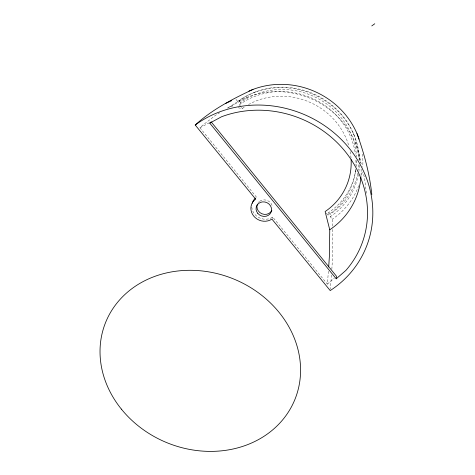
<?xml version="1.0" encoding="UTF-8"?>
<svg xmlns="http://www.w3.org/2000/svg" width="475" height="475" viewBox="0 0 475 475"><rect width="100%" height="100%" fill="white"/><g stroke="black" fill="none" stroke-linecap="round" stroke-linejoin="round"><path stroke-width="0.36" stroke-dasharray="2.38 1.78" d="M331.497 275.055L330.357 289.21M331.847 269.23L332.411 259.772L332.53 228.754M328.421 271.272L327.358 284.133L272.709 217.069A13.068 11.94 22.6 0 1 258.459 217.36A13.068 11.94 22.6 0 1 251.827 205.087M355.33 171.897L355.65 170.644M326.361 213.085L327.999 215.122L328.777 212.432A71.672 66.601 22.7 0 0 355.87 170.109M272.181 218.411L272.709 217.069M241.057 106.934L239.352 104.809L240.617 102.642A71.672 66.601 22.7 0 1 314.302 96.692A71.672 66.601 22.7 0 1 356.529 156.869M256.553 197.244L199.969 127.805L202.611 125.299L215.466 115.372L219.783 112.718M327.358 284.133L334.329 278.089M227.187 108.163L248.33 96.781M199.969 127.805L209.255 122.799M228.422 107.403L230.411 106.453A80.673 74.7 22.7 0 1 311.333 98.83A80.673 74.7 22.7 0 1 360.673 163.204M235.998 99.382L237.672 101.466L239.121 100.777A74.052 68.816 22.7 0 1 316.956 95.41A74.052 68.816 22.7 0 1 359.011 160.301M254.404 92.423L255.586 91.883M230.411 106.453L232.513 106.822M238.129 107.795L242.339 108.526A67.29 62.474 22.7 0 1 244.732 106.863M241.484 107.463L242.339 108.526M239.121 100.777L240.617 102.642M328.777 212.432L330.208 214.213L330.273 216.725L332.268 219.213L332.512 228.018M353.424 133.481L353.875 134.71M355.057 142.15L361.214 163.833M363.66 174.491L364.64 178.754L366.605 194.958M258.4 202.51A7.843 7.167 22.6 0 1 259.291 201.608M259.795 201.222A7.843 7.167 22.6 0 1 267.461 200.569A7.843 7.167 22.6 0 1 272.312 206.53M358.726 185.707A78.595 72.996 22.7 0 1 332.268 219.213M362.449 154.138A78.595 72.996 22.7 0 1 362.71 167.152M362.17 172.11A78.595 72.996 22.7 0 1 361.386 176.463M358.382 174.479A75.27 69.908 22.7 0 1 330.273 216.725M237.672 101.466A75.27 69.908 22.7 0 1 316.285 95.76A75.27 69.908 22.7 0 1 359.545 160.9M359.48 165.223A75.27 69.908 22.7 0 1 358.868 171.588M357.723 173.322A74.052 68.816 22.7 0 1 330.208 214.213M358.868 164.712A74.052 68.816 22.7 0 1 358.34 169.765M356.624 160.586A71.672 66.601 22.7 0 1 356.327 166.493M355.68 168.987A72.046 66.898 22.7 0 1 327.999 215.122M239.352 104.809A72.046 66.898 22.7 0 1 310.893 97.719A72.046 66.898 22.7 0 1 355.383 154.12M355.912 160.063A72.046 66.898 22.7 0 1 355.929 165.288M361.107 169.124A80.673 74.7 22.7 0 1 361 175.792M248.52 104.559A67.29 62.474 22.7 0 1 348.822 145.926M350.176 151.679A67.29 62.474 22.7 0 1 351.025 158.157"/><path stroke-width="0.71" d="M328.7 266.92L329.401 256.055L329.751 229.769L325.132 211.553A67.29 62.474 22.7 0 0 351.114 159.612M210.662 122.235L209.754 123.108L336.211 278.801L336.472 276.23L211.114 121.802M195.225 125.02A109.185 99.738 22.6 0 1 349.077 148.069A109.185 99.738 22.6 0 1 330.208 290.581L271.914 219.082A13.116 11.976 22.6 0 1 253.733 216.095A13.116 11.976 22.6 0 1 255.692 199.185L195.225 125.02C211.998 109.612 232.548 98.954 253.05 89.401M336.211 278.801L345.877 270.423A103.93 94.935 22.6 0 0 345.177 151.466A103.93 94.935 22.6 0 0 221.57 116.749L209.754 123.108M371.771 25.929L374.781 23.75M225.346 103.592L231.741 100.635M356.986 133.588C364.123 153.235 369.603 173.69 371.818 194.518M271.866 210.241A7.843 7.167 22.6 0 1 261.85 213.75A7.843 7.167 22.6 0 1 257.432 204.113M252.201 203.247A13.068 11.94 22.6 0 1 255.55 198.027M360.893 177.258A80.673 74.7 22.7 0 1 329.751 229.769M248.942 91.099A78.595 72.996 22.7 0 1 359.094 139.122M121.368 409.106A102.178 88.392 22.5 0 0 293.342 403.049A102.178 88.392 22.5 0 0 186.206 270.37A102.178 88.392 22.5 0 0 121.368 409.106M257.753 213.317A7.873 7.184 22.6 0 0 271.065 212.23A7.873 7.184 22.6 0 0 262.663 201.875A7.873 7.184 22.6 0 0 257.753 213.317"/></g></svg>
